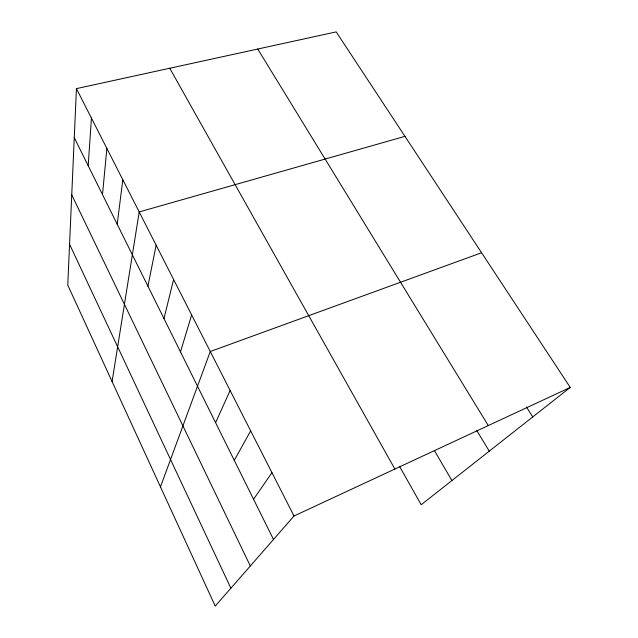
<?xml version="1.0" encoding="UTF-8"?>
<svg xmlns="http://www.w3.org/2000/svg" width="638" height="638" viewBox="0 0 638 638"><rect width="100%" height="100%" fill="white"/><g stroke="black" fill="none" stroke-linecap="round" stroke-linejoin="round"><path stroke-width="0.96" d="M76.432 88.634L67.764 285.106L215.245 606.1L294.014 515.998L570.236 387.425L336.202 31.9L76.432 88.634L294.014 515.998M88.188 165.736L91.433 118.094M102.503 194.598L106.881 148.439M117.217 224.273L122.799 179.701M112.081 381.556L139.212 211.936L404.971 136.365M147.928 286.223L156.135 245.191M163.966 318.569L173.608 279.5M180.49 351.881L191.639 314.925M160.473 486.898L210.269 351.514L481.586 252.752M215.596 422.691L230.119 390.504M234.274 460.357L250.67 430.865M253.565 499.259L271.955 472.67M570.236 387.425L421.192 504.738L399.524 466.338M526.43 406.988L532.738 416.941M257.744 49.038L488.293 425.562M476.698 430.419L489.266 451.154M434.311 450.388L451.903 480.566M169.748 68.25L394.882 469.05M74.271 137.656L273.495 539.461M71.743 194.837L250.311 565.986M69.566 244.274L230.884 588.212"/></g></svg>
